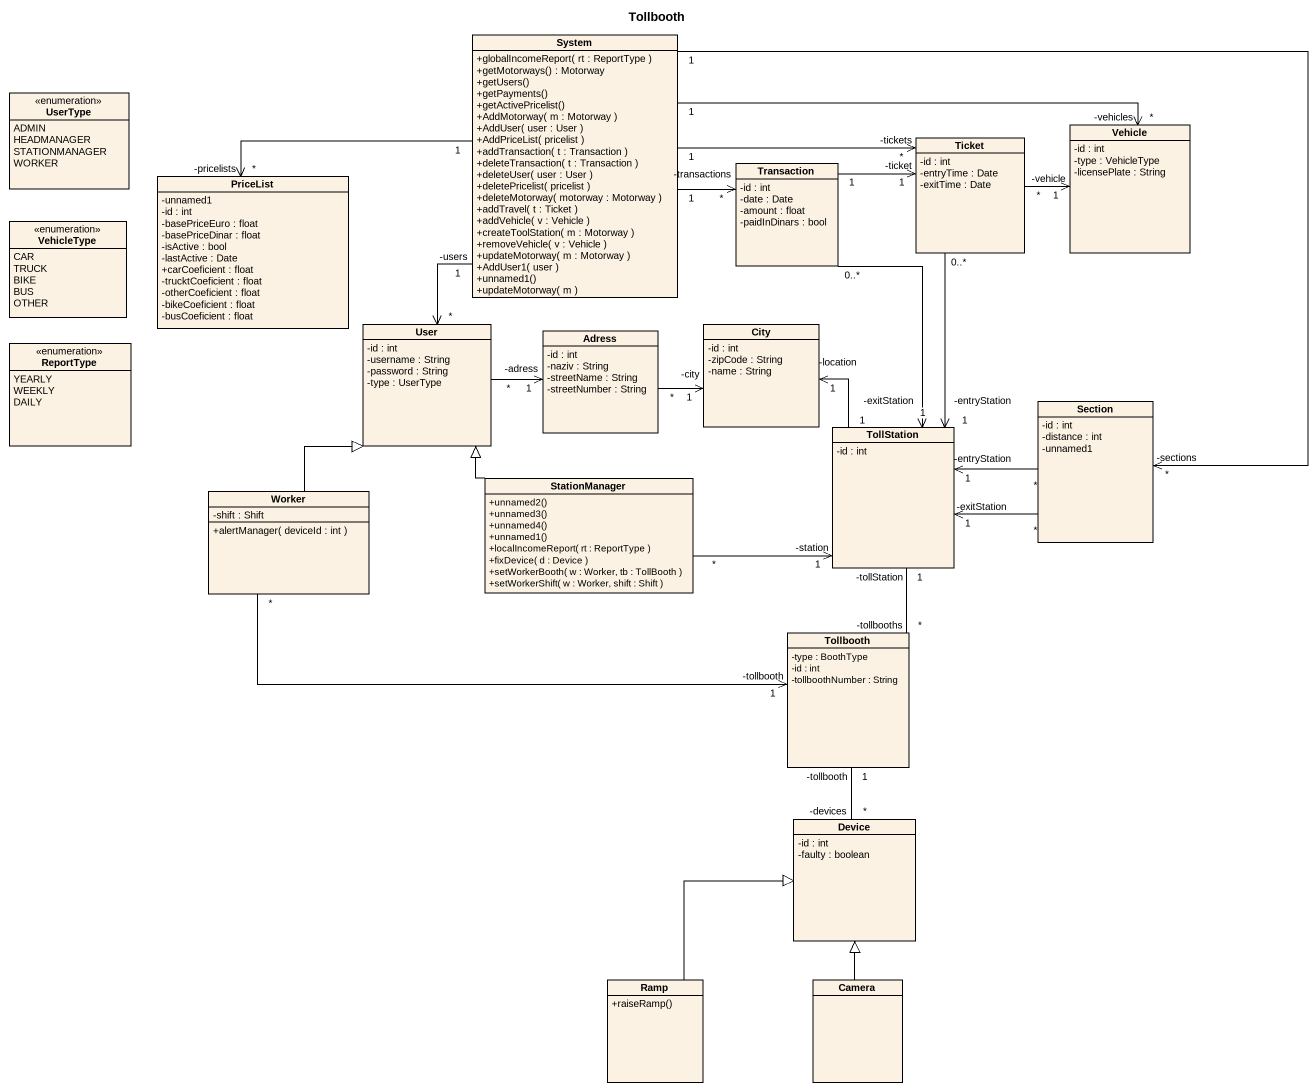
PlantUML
@startuml
title Tollbooth
hide circle
hide empty members
skinparam classAttributeIconSize 0
class System {
  +globalIncomeReport( rt : ReportType )
  +getMotorways() : Motorway
  +getUsers()
  +getPayments()
  +getActivePricelist()
  +AddMotorway( m : Motorway )
  +AddUser( user : User )
  +AddPriceList( pricelist )
  +addTransaction( t : Transaction )
  +deleteTransaction( t : Transaction )
  +deleteUser( user : User )
  +deletePricelist( pricelist )
  +deleteMotorway( motorway : Motorway )
  +addTravel( t : Ticket )
  +addVehicle( v : Vehicle )
  +createToolStation( m : Motorway )
  +removeVehicle( v : Vehicle )
  +updateMotorway( m : Motorway )
  +AddUser1( user )
  +unnamed1()
  +updateMotorway( m )
}
enum UserType {
  ADMIN
  HEADMANAGER
  STATIONMANAGER
  WORKER
}
class Ticket {
  -id : int
  -entryTime : Date
  -exitTime : Date
}
class Vehicle {
  -id : int
  -type : VehicleType
  -licensePlate : String
}
class PriceList {
  -unnamed1
  -id : int
  -basePriceEuro : float
  -basePriceDinar : float
  -isActive : bool
  -lastActive : Date
  +carCoeficient : float
  -trucktCoeficient : float
  -otherCoeficient : float
  -bikeCoeficient : float
  -busCoeficient : float
}
class Transaction {
  -id : int
  -date : Date
  -amount : float
  -paidInDinars : bool
}
enum VehicleType {
  CAR
  TRUCK
  BIKE
  BUS
  OTHER
}
enum ReportType {
  YEARLY
  WEEKLY
  DAILY
}
class User {
  -id : int
  -username : String
  -password : String
  -type : UserType
}
class Adress {
  -id : int
  -naziv : String
  -streetName : String
  -streetNumber : String
}
class City {
  -id : int
  -zipCode : String
  -name : String
}
class Section {
  -id : int
  -distance : int
  -unnamed1
}
class TollStation {
  -id : int
}
class StationManager {
  +unnamed2()
  +unnamed3()
  +unnamed4()
  +unnamed1()
  +localIncomeReport( rt : ReportType )
  +fixDevice( d : Device )
  +setWorkerBooth( w : Worker, tb : TollBooth )
  +setWorkerShift( w : Worker, shift : Shift )
}
class Worker {
  -shift : Shift
  +alertManager( deviceId : int )
}
class Tollbooth {
  -type : BoothType
  -id : int
  -tollboothNumber : String
}
class Device {
  -id : int
  -faulty : boolean
}
class Ramp {
  +raiseRamp()
}
class Camera
System "1" -right-> "-tickets\n*" Ticket
System "1" -right-> "-vehicles\n*" Vehicle
System "1" -left-> "-pricelists\n*" PriceList
System "1" -right-> "-transactions\n*" Transaction
System "-users\n1" --> "*" User
System "1" -right-> "*\n-sections" Section
Ticket "*" -right-> "-vehicle\n1" Vehicle
Ticket "0..*" --> "-entryStation\n1" TollStation
Transaction "1" -right-> "-ticket\n1" Ticket
Transaction "0..*" --> "-exitStation\n1" TollStation
User "*" -right-> "1\n-adress" Adress
Adress "*" -right-> "1\n-city" City
Section "*" -left-> "-entryStation\n1" TollStation
Section "*" -left-> "-exitStation\n1" TollStation
TollStation "1" -up-> "1\n-location" City
TollStation "-tollStation\n1" -- "-tollbooths\n*" Tollbooth
StationManager -up-|> User
StationManager "*" -right-> "-station\n1" TollStation
Worker -up-|> User
Worker "*" -right-> "-tollbooth\n1" Tollbooth
Tollbooth "-tollbooth\n1" -- "-devices\n*" Device
Ramp -up-|> Device
Camera -up-|> Device
@enduml
